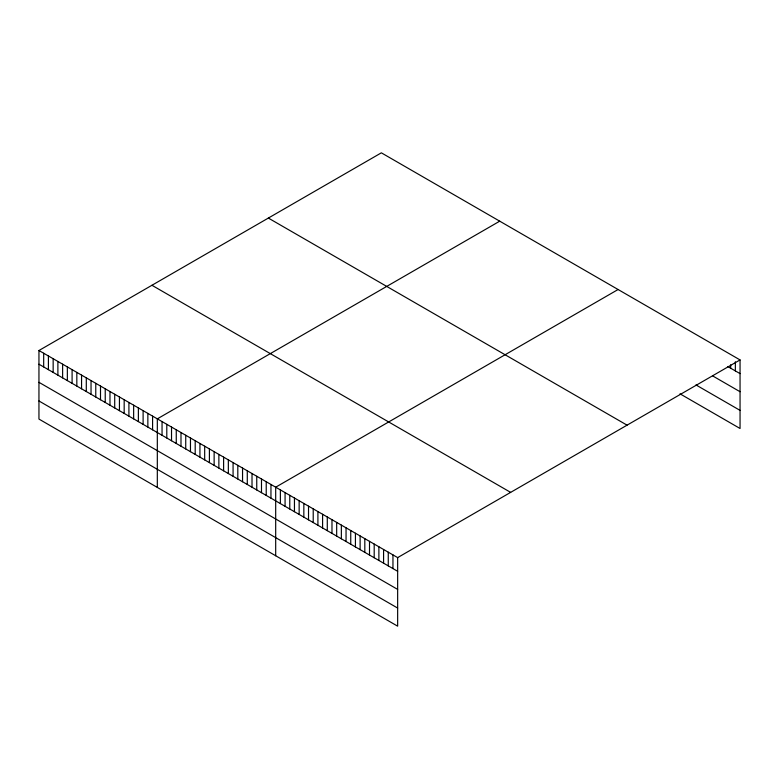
<?xml version="1.0" encoding="UTF-8"?>
<svg xmlns="http://www.w3.org/2000/svg" width="779" height="779" viewBox="0 0 779 779"><rect width="100%" height="100%" fill="white"/><g stroke="black" fill="none" stroke-linecap="round" stroke-linejoin="round"><path stroke-width="1.17" d="M38.95 350.511L397.65 557.608L397.65 626.17L38.95 419.073L38.95 350.511L381.35 152.83L740.05 359.927L740.05 428.489L680.009 393.823M499.719 221.178L157.319 418.859L157.319 487.411M618.088 289.515L275.688 487.196L275.688 555.758M397.65 557.608L740.05 359.927M727.859 366.578L740.05 373.618M712.843 376.014L740.05 391.72M695.959 384.923L740.05 410.377M268.356 218.071L627.056 425.159M151.944 285.28L510.644 492.377M38.95 364.202L397.65 571.299M38.95 382.314L397.65 589.401M38.95 400.971L397.65 608.058M735.357 361.777L735.357 370.911M730.673 364.776L730.673 368.194M392.957 554.901L392.957 568.592M388.263 552.194L388.263 565.885M383.58 549.487L383.58 563.178M378.886 546.78L378.886 560.461M374.193 544.073L374.193 557.754M369.509 541.356L369.509 555.047M364.815 538.649L364.815 552.34M360.122 535.942L360.122 549.633M355.428 533.235L355.428 546.926M350.745 530.528L350.745 544.219M346.051 527.821L346.051 541.512M341.358 525.114L341.358 538.805M336.674 522.407L336.674 536.088M331.981 519.69L331.981 533.381M327.287 516.983L327.287 530.674M322.594 514.276L322.594 527.967M317.91 511.569L317.91 525.26M313.216 508.862L313.216 522.553M308.523 506.155L308.523 519.846M303.839 503.448L303.839 517.139M299.146 500.741L299.146 514.432M294.452 498.034L294.452 511.715M289.769 495.317L289.769 509.008M285.075 492.61L285.075 506.301M280.382 489.903L280.382 503.594M270.956 484.46L270.956 498.151M266.223 481.734L266.223 495.415M261.491 478.997L261.491 492.688M256.749 476.261L256.749 489.952M252.016 473.525L252.016 487.216M247.284 470.798L247.284 484.489M242.551 468.062L242.551 481.753M237.809 465.326L237.809 479.017M233.077 462.599L233.077 476.281M228.344 459.863L228.344 473.554M223.612 457.127L223.612 470.818M218.87 454.391L218.87 468.082M214.137 451.664L214.137 465.345M209.405 448.928L209.405 462.619M204.673 446.192L204.673 459.883M199.93 443.455L199.93 457.146M195.198 440.729L195.198 454.42M190.465 437.993L190.465 451.684M185.733 435.257L185.733 448.947M180.991 432.52L180.991 446.211M176.258 429.794L176.258 443.485M171.526 427.058L171.526 440.748M166.794 424.321L166.794 438.012M162.051 421.595L162.051 435.276M152.587 416.122L152.587 429.813M147.854 413.386L147.854 427.077M143.112 410.66L143.112 424.341M138.38 407.923L138.38 421.614M133.647 405.187L133.647 418.878M128.915 402.451L128.915 416.142M124.173 399.724L124.173 413.415M119.44 396.988L119.44 410.679M114.708 394.252L114.708 407.943M109.975 391.516L109.975 405.207M105.233 388.789L105.233 402.48M100.501 386.053L100.501 399.744M95.768 383.317L95.768 397.008M91.036 380.59L91.036 394.271M86.294 377.854L86.294 391.545M81.561 375.118L81.561 388.809M76.829 372.381L76.829 386.072M72.096 369.655L72.096 383.336M67.354 366.919L67.354 380.61M62.622 364.183L62.622 377.873M57.889 361.446L57.889 375.137M53.157 358.72L53.157 372.411M48.415 355.984L48.415 369.674M43.682 353.247L43.682 366.938"/></g></svg>
